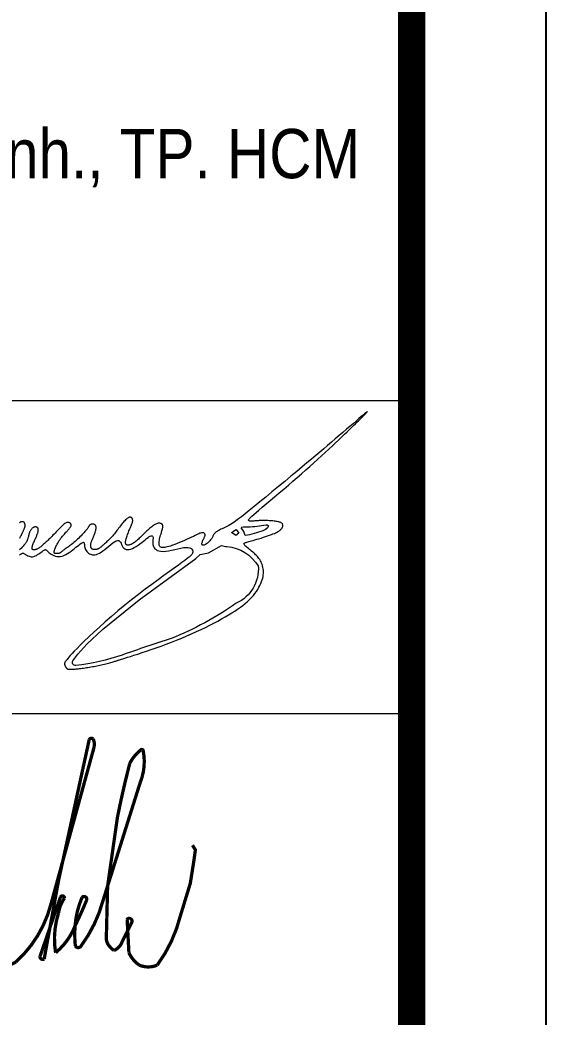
# Model space of a CAD drawing. Header units: inches. Extents: x -3538 to 66114, y -2541134 to 4288.
# Drawn here: x 36497 to 38462, y -79898 to -76177 of the extents above; entities that cross this region are included whole.
import ezdxf

# ---------------------------------------------------------------- set-up
doc = ezdxf.new("R2010")
doc.units = ezdxf.units.IN
doc.header["$MEASUREMENT"] = 0
doc.layers.get('DEFPOINTS').update_dxf_attribs({"color": 87})
for name, color, linetype, lineweight in [('KHUNGTEN', 7, 'Continuous', 20), ('Xref khung ten  A3 TKCS$0$A-KY HIEU', 34, 'Continuous', 20), ('Xref khung ten  A3 TKCS$0$A-TEXT', 9, 'Continuous', 18)]:
    doc.layers.add(name, color=color, linetype=linetype, lineweight=lineweight)
doc.styles.add('Xref khung ten  A3 TKCS$0$ARIAL', font='arial.ttf')

# ---------------------------------------------------------------- blocks, each defined once
blk = doc.blocks.new('Xref khung ten  A3 TKCS$0$dangquang')
for points in [[(0.097, 1.61), (0.144, 1.639), (0.182, 1.661), (0.213, 1.676), (0.239, 1.686), (0.263, 1.689), (0.286, 1.686), (0.31, 1.677), (0.339, 1.662), (0.372, 1.642), (0.411, 1.618), (0.454, 1.593), (0.502, 1.569), (0.553, 1.547), (0.608, 1.532), (0.665, 1.523), (0.725, 1.524), (0.786, 1.537), (0.848, 1.559), (0.91, 1.589), (0.971, 1.624), (1.029, 1.662), (1.084, 1.701), (1.136, 1.739), (1.182, 1.772), (1.222, 1.801), (1.256, 1.823), (1.285, 1.84), (1.31, 1.853), (1.331, 1.86), (1.349, 1.864), (1.364, 1.863), (1.377, 1.859), (1.388, 1.852), (1.399, 1.842), (1.411, 1.828), (1.426, 1.811), (1.444, 1.791), (1.467, 1.767), (1.496, 1.74), (1.532, 1.709), (1.577, 1.675), (1.63, 1.64), (1.691, 1.606), (1.757, 1.575), (1.829, 1.55), (1.906, 1.533), (1.986, 1.525), (2.069, 1.53), (2.154, 1.549), (2.241, 1.581), (2.328, 1.623), (2.415, 1.673), (2.502, 1.73), (2.586, 1.79), (2.669, 1.853), (2.748, 1.916), (2.824, 1.977), (2.895, 2.035), (2.96, 2.087), (3.02, 2.133), (3.074, 2.171), (3.12, 2.199), (3.158, 2.216), (3.187, 2.22), (3.208, 2.211), (3.221, 2.19), (3.229, 2.158), (3.234, 2.118), (3.238, 2.073), (3.243, 2.023), (3.251, 1.971), (3.265, 1.919), (3.285, 1.868), (3.312, 1.82), (3.345, 1.776), (3.384, 1.735), (3.427, 1.699), (3.474, 1.668), (3.524, 1.643), (3.578, 1.625), (3.633, 1.615), (3.691, 1.612), (3.752, 1.618), (3.817, 1.634), (3.886, 1.659), (3.96, 1.696), (4.04, 1.743), (4.126, 1.803), (4.219, 1.875), (4.315, 1.954), (4.414, 2.036), (4.511, 2.116), (4.605, 2.188), (4.693, 2.248), (4.772, 2.29), (4.84, 2.309), (4.895, 2.303), (4.939, 2.274), (4.975, 2.229), (5.006, 2.171), (5.036, 2.108), (5.066, 2.044), (5.101, 1.984), (5.143, 1.934), (5.194, 1.899), (5.255, 1.878), (5.323, 1.871), (5.398, 1.876), (5.478, 1.894), (5.562, 1.924), (5.65, 1.964), (5.739, 2.014), (5.829, 2.073), (5.919, 2.138), (6.006, 2.206), (6.091, 2.275), (6.171, 2.341), (6.245, 2.402), (6.312, 2.454), (6.371, 2.494), (6.42, 2.521), (6.461, 2.535), (6.493, 2.537), (6.518, 2.529), (6.536, 2.513), (6.548, 2.489), (6.554, 2.459), (6.556, 2.425), (6.555, 2.388), (6.551, 2.348), (6.546, 2.305), (6.541, 2.261), (6.539, 2.214), (6.54, 2.165), (6.546, 2.115), (6.558, 2.063), (6.578, 2.011), (6.608, 1.959), (6.647, 1.911), (6.699, 1.867), (6.762, 1.831), (6.84, 1.803), (6.933, 1.786), (7.042, 1.782), (7.168, 1.793), (7.306, 1.814), (7.453, 1.843), (7.603, 1.876), (7.753, 1.909), (7.896, 1.939), (8.03, 1.961), (8.149, 1.972), (8.249, 1.969), (8.331, 1.954), (8.394, 1.927), (8.44, 1.891), (8.468, 1.847), (8.481, 1.798), (8.477, 1.744), (8.459, 1.689), (8.425, 1.632), (8.375, 1.572), (8.305, 1.505), (8.214, 1.429), (8.098, 1.341), (7.956, 1.237), (7.785, 1.116), (7.583, 0.972), (7.348, 0.806), (7.084, 0.618), (6.797, 0.411), (6.492, 0.187), (6.172, -0.051), (5.844, -0.3), (5.513, -0.559), (5.183, -0.824), (4.859, -1.093), (4.544, -1.361), (4.243, -1.626), (3.957, -1.883), (3.691, -2.128), (3.446, -2.358), (3.227, -2.568), (3.036, -2.754), (2.876, -2.914), (2.744, -3.049), (2.637, -3.162), (2.551, -3.256), (2.485, -3.332), (2.434, -3.393), (2.394, -3.443), (2.364, -3.483), (2.339, -3.517), (2.32, -3.544), (2.305, -3.566), (2.293, -3.583), (2.285, -3.598), (2.279, -3.609), (2.275, -3.619), (2.272, -3.627), (2.27, -3.635), (2.269, -3.643), (2.269, -3.651), (2.269, -3.659), (2.27, -3.667), (2.271, -3.675), (2.272, -3.684), (2.274, -3.692), (2.277, -3.702), (2.28, -3.711), (2.283, -3.721), (2.287, -3.732), (2.291, -3.742), (2.295, -3.752), (2.3, -3.763), (2.305, -3.773), (2.31, -3.783), (2.316, -3.793), (2.322, -3.803), (2.328, -3.812), (2.335, -3.822), (2.342, -3.831), (2.35, -3.84), (2.358, -3.849), (2.366, -3.858), (2.375, -3.867), (2.384, -3.876), (2.394, -3.884), (2.404, -3.891), (2.415, -3.898), (2.427, -3.904), (2.439, -3.909), (2.451, -3.913), (2.465, -3.916), (2.48, -3.918), (2.496, -3.919), (2.515, -3.92), (2.537, -3.92), (2.561, -3.92), (2.589, -3.919), (2.621, -3.918), (2.656, -3.917), (2.696, -3.915), (2.738, -3.912), (2.785, -3.909), (2.834, -3.905), (2.887, -3.9), (2.944, -3.894), (3.003, -3.888), (3.065, -3.88), (3.13, -3.871), (3.197, -3.861), (3.265, -3.851), (3.335, -3.84), (3.406, -3.828), (3.478, -3.816), (3.551, -3.804), (3.623, -3.791), (3.696, -3.778), (3.769, -3.764), (3.842, -3.75), (3.914, -3.736), (3.987, -3.72), (4.058, -3.705), (4.129, -3.689), (4.199, -3.672), (4.267, -3.656), (4.334, -3.639), (4.398, -3.623), (4.459, -3.606), (4.517, -3.59), (4.572, -3.575), (4.622, -3.56), (4.669, -3.547), (4.711, -3.534), (4.749, -3.522), (4.783, -3.511), (4.812, -3.501), (4.837, -3.493), (4.857, -3.486), (4.874, -3.48), (4.89, -3.475), (4.909, -3.468), (4.935, -3.459), (4.973, -3.447), (5.026, -3.43), (5.099, -3.408), (5.195, -3.378), (5.317, -3.34), (5.464, -3.295), (5.632, -3.242), (5.82, -3.182), (6.024, -3.116), (6.242, -3.043), (6.471, -2.965), (6.708, -2.882), (6.95, -2.795), (7.197, -2.703), (7.445, -2.608), (7.694, -2.51), (7.941, -2.409), (8.185, -2.307), (8.424, -2.204), (8.655, -2.1), (8.879, -1.997), (9.093, -1.893), (9.3, -1.79), (9.497, -1.688), (9.687, -1.586), (9.868, -1.486), (10.04, -1.388), (10.205, -1.291), (10.361, -1.197), (10.509, -1.104), (10.649, -1.012), (10.781, -0.92), (10.905, -0.829), (11.021, -0.736), (11.13, -0.643), (11.231, -0.548), (11.324, -0.451), (11.41, -0.352), (11.489, -0.253), (11.56, -0.153), (11.624, -0.055), (11.681, 0.042), (11.731, 0.137), (11.774, 0.229), (11.81, 0.317), (11.84, 0.402), (11.863, 0.483), (11.88, 0.563), (11.892, 0.64), (11.898, 0.715), (11.899, 0.789), (11.895, 0.862), (11.886, 0.934), (11.873, 1.005), (11.855, 1.074), (11.834, 1.142), (11.81, 1.207), (11.782, 1.27), (11.752, 1.33), (11.719, 1.385), (11.683, 1.437), (11.646, 1.486), (11.607, 1.532), (11.565, 1.576), (11.521, 1.619), (11.475, 1.661), (11.427, 1.703), (11.377, 1.745), (11.324, 1.789), (11.271, 1.833), (11.218, 1.878), (11.167, 1.921), (11.118, 1.962), (11.074, 2.001), (11.036, 2.037), (11.004, 2.069), (10.981, 2.096), (10.965, 2.119), (10.957, 2.138), (10.956, 2.155), (10.963, 2.169), (10.976, 2.182), (10.996, 2.193), (11.023, 2.204), (11.055, 2.216), (11.094, 2.228), (11.14, 2.241), (11.193, 2.255), (11.254, 2.271), (11.323, 2.29), (11.4, 2.311), (11.486, 2.336), (11.58, 2.363), (11.681, 2.394), (11.786, 2.426), (11.893, 2.46), (11.999, 2.495), (12.101, 2.529), (12.196, 2.562), (12.283, 2.594), (12.36, 2.623), (12.426, 2.65), (12.483, 2.675), (12.532, 2.699), (12.575, 2.722), (12.612, 2.744), (12.644, 2.765), (12.674, 2.786), (12.7, 2.807), (12.725, 2.828), (12.747, 2.849), (12.767, 2.87), (12.784, 2.892), (12.799, 2.914), (12.812, 2.936), (12.822, 2.958), (12.829, 2.981), (12.833, 3.004), (12.835, 3.027), (12.834, 3.049), (12.83, 3.071), (12.823, 3.092), (12.813, 3.112), (12.799, 3.13), (12.783, 3.146), (12.763, 3.161), (12.739, 3.174), (12.712, 3.186), (12.681, 3.197), (12.647, 3.207), (12.608, 3.216), (12.565, 3.224), (12.517, 3.232), (12.466, 3.238), (12.412, 3.245), (12.355, 3.25), (12.296, 3.255), (12.236, 3.259), (12.175, 3.263), (12.113, 3.266), (12.051, 3.268), (11.99, 3.269), (11.93, 3.27), (11.87, 3.27), (11.81, 3.27), (11.752, 3.268), (11.696, 3.266), (11.64, 3.263), (11.586, 3.259), (11.534, 3.254), (11.485, 3.25), (11.438, 3.245), (11.394, 3.241), (11.354, 3.238), (11.318, 3.237), (11.286, 3.236), (11.259, 3.238), (11.236, 3.242), (11.218, 3.247), (11.203, 3.254), (11.193, 3.263), (11.185, 3.272), (11.181, 3.283), (11.18, 3.295), (11.182, 3.309), (11.189, 3.326), (11.206, 3.35), (11.235, 3.382), (11.28, 3.427), (11.344, 3.486), (11.43, 3.563), (11.542, 3.66), (11.681, 3.779), (11.844, 3.917), (12.028, 4.072), (12.228, 4.24), (12.44, 4.419), (12.659, 4.604), (12.882, 4.793), (13.104, 4.982), (13.322, 5.17), (13.535, 5.355), (13.744, 5.537), (13.947, 5.716), (14.145, 5.892), (14.339, 6.066), (14.528, 6.237), (14.712, 6.404), (14.891, 6.569), (15.064, 6.729), (15.232, 6.885), (15.392, 7.035), (15.544, 7.178), (15.688, 7.315), (15.822, 7.443), (15.947, 7.561), (16.06, 7.671), (16.164, 7.771), (16.259, 7.862), (16.346, 7.947), (16.425, 8.024), (16.498, 8.096), (16.566, 8.163), (16.629, 8.226), (16.689, 8.285), (16.744, 8.34), (16.793, 8.39), (16.837, 8.434), (16.873, 8.472), (16.901, 8.502), (16.92, 8.524), (16.929, 8.537), (16.928, 8.54), (16.915, 8.532), (16.888, 8.512), (16.848, 8.48), (16.792, 8.434), (16.719, 8.374), (16.63, 8.298), (16.521, 8.205), (16.394, 8.096), (16.249, 7.971), (16.091, 7.835), (15.921, 7.688), (15.743, 7.535), (15.559, 7.377), (15.372, 7.217), (15.186, 7.057), (15.002, 6.9), (14.817, 6.743), (14.628, 6.584), (14.433, 6.419), (14.226, 6.245), (14.005, 6.061), (13.767, 5.862), (13.507, 5.646), (13.225, 5.412), (12.927, 5.165), (12.619, 4.911), (12.309, 4.655), (12.006, 4.406), (11.717, 4.169), (11.449, 3.951), (11.21, 3.758), (11.006, 3.594), (10.834, 3.458), (10.69, 3.347), (10.569, 3.257), (10.467, 3.184), (10.379, 3.125), (10.302, 3.077), (10.23, 3.036), (10.159, 2.998), (10.091, 2.964), (10.024, 2.932), (9.959, 2.903), (9.898, 2.875), (9.84, 2.849), (9.786, 2.823), (9.736, 2.798), (9.691, 2.774), (9.651, 2.749), (9.615, 2.724), (9.583, 2.699), (9.556, 2.674), (9.532, 2.65), (9.511, 2.625), (9.495, 2.6), (9.481, 2.575), (9.469, 2.55), (9.457, 2.524), (9.446, 2.496), (9.433, 2.468), (9.417, 2.437), (9.397, 2.405), (9.372, 2.37), (9.342, 2.333), (9.306, 2.294), (9.267, 2.255), (9.226, 2.216), (9.183, 2.18), (9.141, 2.148), (9.1, 2.12), (9.062, 2.099), (9.028, 2.084), (8.999, 2.077), (8.974, 2.075), (8.953, 2.08), (8.937, 2.091), (8.926, 2.106), (8.919, 2.126), (8.918, 2.151), (8.922, 2.179), (8.93, 2.21), (8.942, 2.244), (8.956, 2.279), (8.972, 2.315), (8.989, 2.35), (9.006, 2.385), (9.022, 2.418), (9.036, 2.449), (9.049, 2.478), (9.059, 2.504), (9.067, 2.529), (9.072, 2.552), (9.073, 2.573), (9.072, 2.593), (9.067, 2.612), (9.058, 2.629), (9.045, 2.645), (9.029, 2.659), (9.009, 2.67), (8.986, 2.678), (8.959, 2.683), (8.929, 2.683), (8.896, 2.678), (8.859, 2.669), (8.818, 2.654), (8.772, 2.634), (8.719, 2.61), (8.658, 2.58), (8.588, 2.546), (8.508, 2.507), (8.417, 2.463), (8.314, 2.415), (8.201, 2.364), (8.082, 2.311), (7.96, 2.258), (7.837, 2.206), (7.717, 2.157), (7.603, 2.112), (7.498, 2.073), (7.403, 2.04), (7.32, 2.014), (7.246, 1.994), (7.181, 1.979), (7.125, 1.97), (7.075, 1.965), (7.031, 1.965), (6.993, 1.969), (6.959, 1.976), (6.929, 1.987), (6.903, 2.003), (6.882, 2.023), (6.866, 2.048), (6.854, 2.079), (6.847, 2.116), (6.844, 2.158), (6.846, 2.207), (6.853, 2.262), (6.863, 2.32), (6.876, 2.381), (6.891, 2.444), (6.907, 2.506), (6.924, 2.567), (6.941, 2.626), (6.957, 2.681), (6.972, 2.732), (6.987, 2.78), (6.999, 2.824), (7.01, 2.864), (7.019, 2.901), (7.026, 2.935), (7.03, 2.965), (7.032, 2.992), (7.031, 3.017), (7.027, 3.039), (7.021, 3.058), (7.013, 3.074), (7.001, 3.089), (6.988, 3.102), (6.972, 3.113), (6.954, 3.122), (6.934, 3.13), (6.912, 3.136), (6.888, 3.139), (6.863, 3.141), (6.836, 3.14), (6.808, 3.137), (6.778, 3.131), (6.748, 3.123), (6.716, 3.111), (6.684, 3.097), (6.649, 3.079), (6.613, 3.058), (6.575, 3.033), (6.535, 3.005), (6.493, 2.974), (6.448, 2.938), (6.402, 2.899), (6.354, 2.858), (6.305, 2.814), (6.256, 2.769), (6.207, 2.723), (6.158, 2.677), (6.11, 2.63), (6.064, 2.584), (6.018, 2.54), (5.975, 2.496), (5.932, 2.453), (5.89, 2.413), (5.849, 2.374), (5.809, 2.337), (5.77, 2.303), (5.731, 2.271), (5.693, 2.241), (5.656, 2.214), (5.62, 2.19), (5.585, 2.168), (5.552, 2.149), (5.52, 2.132), (5.49, 2.118), (5.462, 2.106), (5.435, 2.097), (5.41, 2.09), (5.387, 2.085), (5.366, 2.082), (5.346, 2.082), (5.327, 2.082), (5.31, 2.085), (5.295, 2.089), (5.28, 2.095), (5.268, 2.102), (5.256, 2.111), (5.246, 2.122), (5.238, 2.134), (5.231, 2.148), (5.226, 2.164), (5.223, 2.182), (5.221, 2.202), (5.221, 2.224), (5.223, 2.25), (5.227, 2.278), (5.234, 2.311), (5.243, 2.348), (5.254, 2.389), (5.269, 2.435), (5.285, 2.486), (5.304, 2.539), (5.324, 2.595), (5.345, 2.652), (5.368, 2.709), (5.39, 2.766), (5.413, 2.822), (5.436, 2.876), (5.457, 2.928), (5.478, 2.977), (5.498, 3.023), (5.516, 3.067), (5.531, 3.107), (5.545, 3.145), (5.555, 3.179), (5.563, 3.21), (5.568, 3.238), (5.57, 3.263), (5.571, 3.285), (5.569, 3.305), (5.566, 3.323), (5.561, 3.34), (5.556, 3.354), (5.55, 3.368), (5.543, 3.38), (5.535, 3.39), (5.527, 3.4), (5.517, 3.408), (5.506, 3.415), (5.494, 3.421), (5.48, 3.426), (5.465, 3.43), (5.448, 3.432), (5.429, 3.432), (5.408, 3.428), (5.385, 3.42), (5.359, 3.409), (5.331, 3.391), (5.299, 3.369), (5.264, 3.339), (5.227, 3.304), (5.187, 3.264), (5.146, 3.22), (5.103, 3.172), (5.06, 3.121), (5.017, 3.067), (4.974, 3.012), (4.932, 2.957), (4.891, 2.901), (4.85, 2.845), (4.81, 2.789), (4.77, 2.734), (4.73, 2.681), (4.689, 2.629), (4.649, 2.579), (4.607, 2.532), (4.566, 2.487), (4.524, 2.444), (4.483, 2.403), (4.441, 2.363), (4.401, 2.325), (4.361, 2.288), (4.322, 2.252), (4.285, 2.216), (4.249, 2.182), (4.214, 2.149), (4.18, 2.117), (4.147, 2.087), (4.115, 2.058), (4.084, 2.031), (4.054, 2.005), (4.025, 1.982), (3.996, 1.962), (3.967, 1.943), (3.939, 1.926), (3.912, 1.911), (3.884, 1.899), (3.857, 1.888), (3.83, 1.879), (3.803, 1.872), (3.776, 1.868), (3.75, 1.865), (3.725, 1.864), (3.7, 1.865), (3.677, 1.869), (3.655, 1.875), (3.634, 1.883), (3.616, 1.893), (3.6, 1.906), (3.585, 1.92), (3.573, 1.937), (3.562, 1.955), (3.553, 1.975), (3.547, 1.997), (3.542, 2.02), (3.539, 2.045), (3.538, 2.071), (3.539, 2.099), (3.543, 2.128), (3.548, 2.159), (3.555, 2.191), (3.564, 2.224), (3.575, 2.259), (3.588, 2.295), (3.603, 2.333), (3.619, 2.372), (3.636, 2.411), (3.653, 2.451), (3.671, 2.491), (3.688, 2.531), (3.705, 2.571), (3.721, 2.611), (3.735, 2.65), (3.749, 2.689), (3.761, 2.726), (3.772, 2.762), (3.781, 2.797), (3.788, 2.83), (3.794, 2.861), (3.798, 2.889), (3.8, 2.916), (3.8, 2.941), (3.798, 2.963), (3.794, 2.984), (3.789, 3.003), (3.781, 3.02), (3.771, 3.036), (3.76, 3.05), (3.747, 3.062), (3.732, 3.073), (3.716, 3.082), (3.698, 3.089), (3.68, 3.095), (3.661, 3.099), (3.642, 3.101), (3.622, 3.102), (3.602, 3.1), (3.582, 3.098), (3.563, 3.093), (3.545, 3.087), (3.527, 3.079), (3.511, 3.07), (3.497, 3.059), (3.484, 3.047), (3.473, 3.033), (3.463, 3.018), (3.453, 3.002), (3.444, 2.985), (3.434, 2.967), (3.424, 2.947), (3.412, 2.927), (3.399, 2.907), (3.384, 2.885), (3.367, 2.861), (3.346, 2.834), (3.321, 2.805), (3.293, 2.771), (3.259, 2.734), (3.221, 2.691), (3.177, 2.643), (3.128, 2.591), (3.075, 2.536), (3.019, 2.479), (2.96, 2.421), (2.901, 2.363), (2.84, 2.308), (2.781, 2.254), (2.722, 2.205), (2.666, 2.159), (2.61, 2.117), (2.557, 2.077), (2.507, 2.041), (2.458, 2.006), (2.412, 1.974), (2.369, 1.944), (2.33, 1.915), (2.293, 1.888), (2.259, 1.862), (2.227, 1.837), (2.198, 1.815), (2.172, 1.794), (2.148, 1.776), (2.126, 1.759), (2.107, 1.744), (2.089, 1.731), (2.072, 1.719), (2.056, 1.709), (2.041, 1.701), (2.025, 1.694), (2.01, 1.688), (1.994, 1.683), (1.976, 1.679), (1.958, 1.676), (1.94, 1.674), (1.921, 1.672), (1.903, 1.671), (1.885, 1.671), (1.868, 1.671), (1.852, 1.671), (1.837, 1.672), (1.824, 1.673), (1.812, 1.676), (1.802, 1.679), (1.793, 1.684), (1.786, 1.691), (1.78, 1.7), (1.775, 1.711), (1.772, 1.725), (1.77, 1.742), (1.771, 1.762), (1.774, 1.786), (1.779, 1.813), (1.788, 1.845), (1.8, 1.881), (1.816, 1.922), (1.835, 1.967), (1.859, 2.017), (1.886, 2.07), (1.915, 2.126), (1.948, 2.183), (1.983, 2.241), (2.02, 2.299), (2.059, 2.357), (2.099, 2.413), (2.14, 2.467), (2.182, 2.519), (2.223, 2.569), (2.264, 2.616), (2.304, 2.661), (2.341, 2.703), (2.377, 2.742), (2.41, 2.778), (2.44, 2.812), (2.467, 2.842), (2.492, 2.87), (2.513, 2.896), (2.532, 2.921), (2.548, 2.943), (2.562, 2.965), (2.572, 2.985), (2.58, 3.004), (2.586, 3.022), (2.589, 3.039), (2.59, 3.056), (2.589, 3.071), (2.586, 3.086), (2.581, 3.1), (2.575, 3.114), (2.567, 3.127), (2.558, 3.139), (2.547, 3.15), (2.534, 3.159), (2.519, 3.168), (2.502, 3.175), (2.483, 3.18), (2.461, 3.183), (2.438, 3.183), (2.412, 3.18), (2.383, 3.174), (2.351, 3.162), (2.316, 3.144), (2.278, 3.121), (2.236, 3.09), (2.19, 3.052), (2.141, 3.007), (2.09, 2.956), (2.037, 2.902), (1.983, 2.845), (1.928, 2.786), (1.873, 2.727), (1.818, 2.669), (1.765, 2.613), (1.714, 2.559), (1.663, 2.507), (1.614, 2.458), (1.566, 2.41), (1.519, 2.364), (1.473, 2.32), (1.428, 2.278), (1.385, 2.237), (1.343, 2.198), (1.302, 2.161), (1.262, 2.126), (1.224, 2.093), (1.187, 2.062), (1.152, 2.034), (1.118, 2.007), (1.086, 1.983), (1.055, 1.961), (1.025, 1.941), (0.997, 1.923), (0.97, 1.907), (0.944, 1.894), (0.918, 1.882), (0.893, 1.872), (0.869, 1.864), (0.846, 1.859), (0.823, 1.855), (0.802, 1.853), (0.782, 1.853), (0.764, 1.856), (0.748, 1.861), (0.733, 1.868), (0.722, 1.878), (0.712, 1.891), (0.705, 1.906), (0.701, 1.925), (0.7, 1.946), (0.701, 1.972), (0.707, 2.001), (0.715, 2.034), (0.727, 2.071), (0.741, 2.111), (0.759, 2.154), (0.777, 2.199), (0.797, 2.245), (0.818, 2.291), (0.838, 2.336), (0.858, 2.38), (0.877, 2.422), (0.894, 2.462), (0.911, 2.501), (0.926, 2.537), (0.939, 2.572), (0.952, 2.606), (0.963, 2.638), (0.973, 2.669), (0.982, 2.699), (0.99, 2.728), (0.996, 2.755), (1, 2.781), (1.003, 2.806), (1.004, 2.829), (1.003, 2.851), (0.999, 2.871), (0.993, 2.889), (0.985, 2.905), (0.975, 2.919), (0.963, 2.932), (0.95, 2.942), (0.935, 2.951), (0.919, 2.958), (0.903, 2.963), (0.886, 2.966), (0.868, 2.968), (0.849, 2.967), (0.831, 2.964), (0.811, 2.959), (0.792, 2.951), (0.772, 2.941), (0.752, 2.929), (0.731, 2.913), (0.711, 2.896), (0.691, 2.876), (0.672, 2.855), (0.653, 2.833), (0.636, 2.81), (0.62, 2.786), (0.606, 2.762), (0.593, 2.738), (0.582, 2.714), (0.573, 2.691), (0.565, 2.667), (0.558, 2.644), (0.552, 2.62), (0.546, 2.596), (0.54, 2.572), (0.534, 2.548), (0.528, 2.524), (0.522, 2.499), (0.516, 2.474), (0.509, 2.449), (0.502, 2.424), (0.495, 2.399), (0.487, 2.373), (0.478, 2.348), (0.469, 2.322), (0.458, 2.295), (0.445, 2.268), (0.43, 2.239), (0.412, 2.21), (0.391, 2.178), (0.367, 2.145), (0.338, 2.11), (0.307, 2.073), (0.273, 2.036), (0.238, 1.998), (0.201, 1.961), (0.166, 1.925), (0.131, 1.891), (0.098, 1.859)], [(0.111, 2.425), (0.122, 2.449), (0.133, 2.472), (0.143, 2.494), (0.153, 2.514), (0.163, 2.534), (0.173, 2.553), (0.183, 2.572), (0.193, 2.59), (0.204, 2.609), (0.214, 2.629), (0.224, 2.649), (0.235, 2.672), (0.246, 2.696), (0.257, 2.721), (0.269, 2.747), (0.28, 2.774), (0.291, 2.801), (0.302, 2.827), (0.312, 2.853), (0.322, 2.876), (0.33, 2.899), (0.338, 2.919), (0.345, 2.938), (0.351, 2.957), (0.356, 2.974), (0.36, 2.99), (0.363, 3.007), (0.365, 3.023), (0.365, 3.039), (0.364, 3.056), (0.362, 3.072), (0.36, 3.088), (0.356, 3.103), (0.352, 3.118), (0.347, 3.132), (0.342, 3.145), (0.337, 3.157), (0.331, 3.167), (0.324, 3.177), (0.317, 3.185), (0.308, 3.193), (0.299, 3.199), (0.288, 3.204), (0.276, 3.208), (0.263, 3.212), (0.249, 3.214), (0.233, 3.215), (0.217, 3.215), (0.2, 3.213), (0.183, 3.21), (0.165, 3.205), (0.148, 3.198), (0.131, 3.19), (0.114, 3.179), (0.097, 3.167)]]:
    blk.add_lwpolyline(points)
for points in [[(10.815, 2.913), (10.853, 2.951, -0.038198), (11.143, 2.973, 0.053402), (12.031, 3.069, -0.741086), (12.108, 2.932, -0.111798), (11.875, 2.779, -0.048428), (11.009, 2.546, 0.181501)], [(10.815, 2.913), (10.853, 2.951, -0.038198), (11.143, 2.973, 0.053402), (12.031, 3.069, -0.741086), (12.108, 2.932, -0.111798), (11.875, 2.779, -0.048428), (11.009, 2.546, 0.181501)], [(10.815, 2.913), (10.853, 2.951, -0.038198), (11.143, 2.973, 0.053402), (12.031, 3.069, -0.741086), (12.108, 2.932, -0.111798), (11.875, 2.779, -0.048428), (11.009, 2.546, 0.181501)], [(2.912, -3.194), (3.349, -2.707), (4.117, -1.989), (5.881, -0.568), (8.63, 1.444), (8.84, 1.623), (9.232, 1.706), (9.872, 2.065, 0.035434), (10.13, 2.011, -0.238945), (11.646, 1.075, -0.315725), (10.582, -0.731, -0.055454), (7.435, -2.432, 0.007544), (5.063, -3.231, -0.05888), (2.824, -3.737, -0.635797), (2.673, -3.507)]]:
    blk.add_lwpolyline(points, format="xyb", close=True)
blk.add_lwpolyline([(10.346, 2.695), (10.582, 2.839), (10.7, 2.655), (10.569, 2.543)], close=True)
blk.add_lwpolyline([(10.346, 2.695), (10.582, 2.839), (10.7, 2.655), (10.569, 2.543)], close=True)
blk.add_lwpolyline([(10.346, 2.695), (10.582, 2.839), (10.7, 2.655), (10.569, 2.543)], close=True)
blk = doc.blocks.new('Xref khung ten  A3 TKCS$0$cky a khanh')
at = {"const_width": 12}
blk.add_lwpolyline([(0, 0), (-111.5, -457.3), (-137.5, -564), (-196.7, -861.6), (-199.2, -880.6), (-186.5, -873.7), (-179.6, -775.6, -0.159444), (-637, -580.5, -0.254994), (-687.2, -367.2, -0.211053), (-412.8, -19.9, -0.128827), (-35.8, 80.5, -0.202824), (258.9, -39.6, -0.314739), (301.7, -266.7, -0.238263), (-34.1, -575.3, -0.194715), (-332.2, -591.9, -0.407273), (-393.5, -462.3, -0.23522), (-253.6, -366.3, -0.122237), (-92.1, -377.6, -0.150645), (86.5, -516.5), (168, -632), (252.6, -724.3, 0.300479), (352.1, -724.3, 0.146899), (479.6, -514.2), (637.4, 59.4, 0.145963), (634.4, 89.4, 0.443861), (619.8, 87.9), (508, -425.5), (455, -714.1, -0.604131), (440, -703.9), (514.8, -486.8, -0.694987), (529.4, -491.1, 0.116033), (507, -547.7, 0.11841), (496.8, -690.9, 0.126138), (567.9, -593.2, 0.014971), (610.8, -497.8, 0.758818), (593.4, -488.9, 0.081744), (567.9, -593.2, 0.043618), (568.9, -666.2, 0.560191), (590, -666.2, 0.092156), (669.5, -502.3), (728.3, -316.1), (806.4, -68.2, 0.145214), (816.9, 46.7, 0.68409), (807.9, 49.1, 0.11679), (767.4, -0.7, 0.013375), (722.8, -196.1), (686.9, -447.4), (682.4, -629.3, 0.199207), (690.7, -663.4, 0.103104), (710.3, -682.5, 0.219077), (740.3, -649.9), (774.9, -580.3, 0.581339), (766.2, -565.8, 0.380063), (758.3, -570.2), (764.7, -691, 0.132908), (802.8, -736.3, 0.198054), (868.1, -736.3, 0.098218), (953.1, -555), (989, -437.8), (1001.9, -356.5), (1007.6, -315.6), (997, -298.4)], format="xyb", dxfattribs=at)
blk = doc.blocks.new('Xref khung ten  A3 TKCS')
at = {"layer": 'DEFPOINTS', "color": 125}
blk.add_lwpolyline([(-57730.367, -13938.757), (-57310.367, -13938.757), (-57310.367, -13641.757), (-57730.367, -13641.757)], close=True, dxfattribs=at)
at = {"layer": 'Xref khung ten  A3 TKCS$0$A-KY HIEU', "color": 0}
for p, q in [((-57376.705, -13822.889), (-57315.382, -13822.889)), ((-57376.705, -13834.569), (-57315.382, -13834.569))]:
    blk.add_line(p, q, dxfattribs=at)
at = {"layer": 'Xref khung ten  A3 TKCS$0$A-KY HIEU', "color": 0, "const_width": 1.022}
blk.add_lwpolyline([(-57716.022, -13933.853), (-57716.022, -13646.66), (-57315.382, -13646.66), (-57315.382, -13933.853)], close=True, dxfattribs=at)
at = {"layer": 'Xref khung ten  A3 TKCS$0$A-TEXT'}
for name, p, xscale, yscale, zscale in [('Xref khung ten  A3 TKCS$0$dangquang', (-57330.103, -13829.898), 0.7716810816000002, 0.7716810816000002, 0.7716810816000002), ('Xref khung ten  A3 TKCS$0$cky a khanh', (-57333.761, -13836.438), 0.0102204, 0.0102204, 0.0102204)]:
    blk.add_blockref(name, p, dxfattribs=dict(at, xscale=xscale, yscale=yscale, zscale=zscale))
at = {"layer": 'Xref khung ten  A3 TKCS$0$A-TEXT', "style": 'Xref khung ten  A3 TKCS$0$ARIAL', "width": 0.85}
blk.add_text('Chi nhánh HCM: 34., Phổ Quang., F2., Tân Bình., TP. HCM', height=1.83967, dxfattribs=at).set_placement((-57375.216, -13814.602))

msp = doc.modelspace()

# ---------------------------------------------------------------- block references
at = {"layer": 'KHUNGTEN', "xscale": 100, "yscale": 100, "zscale": 100}
msp.add_blockref('Xref khung ten  A3 TKCS', (5769499, 1304692.4), dxfattribs=at)

doc.saveas('drawing.dxf')
